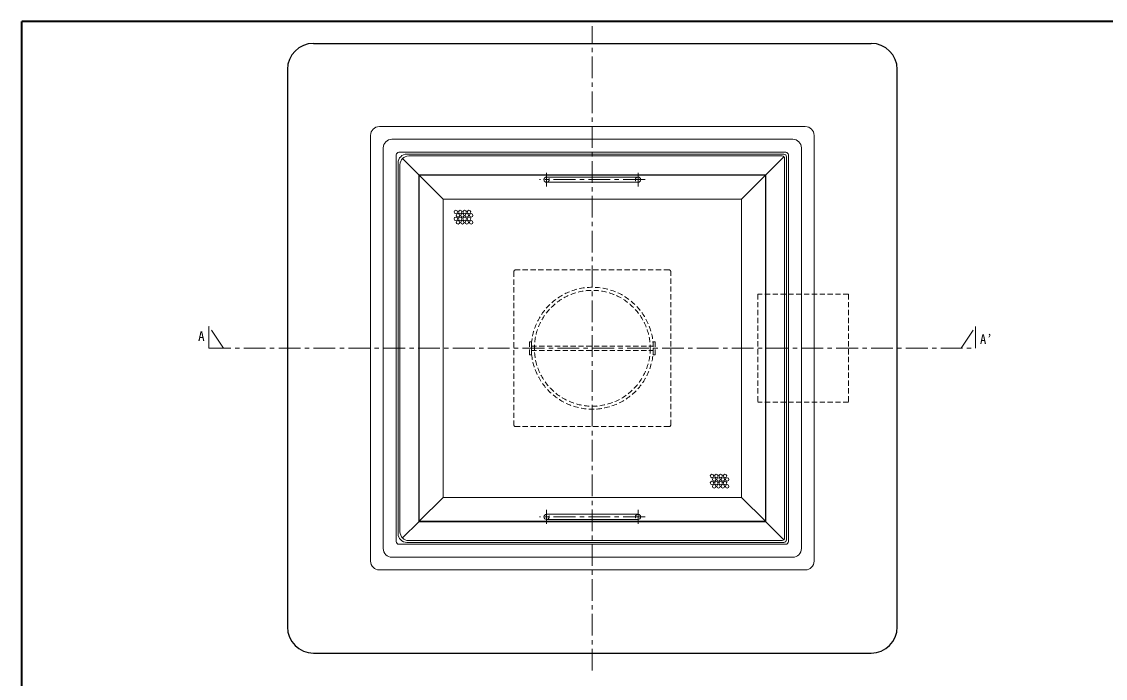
# Model space of a CAD drawing. Units: millimetres at full size, sheet at 1:5; details may follow other scales. Extents: x -1057 to 968, y -699 to 706.
# Drawn here: x -1057 to 187, y -48 to 706 of the extents above; entities that cross this region are included whole.
import ezdxf
from ezdxf.enums import TextEntityAlignment as Align

# ---------------------------------------------------------------- set-up
doc = ezdxf.new("R2010")
doc.units = ezdxf.units.MM
doc.header["$LTSCALE"] = 5
doc.linetypes.add('CHAIN1', pattern=[8, 5, -1, 1, -1])
doc.linetypes.add('DASHED1', pattern=[1.8, 1.2, -0.6])
doc.layers.add('0-0_ﾚｲﾔ1', color=7, linetype='Continuous', lineweight=18)
doc.styles.add('ＭＳ ゴシック', font='')
doc.styles.get('ＭＳ ゴシック').set_extended_font_data('MS Gothic')

msp = doc.modelspace()

# ---------------------------------------------------------------- linework, layer by layer
at = {"layer": '0-0_ﾚｲﾔ1', "color": 1, "lineweight": 40}
for p in [(-1056.961, -699.318), (968.039, 705.682)]:
    msp.add_line(p, (-1056.961, 705.682), dxfattribs=at)
at = {"layer": '0-0_ﾚｲﾔ1', "color": 4, "linetype": 'CHAIN1', "lineweight": 9}
for p, q in [((-401.961, -39.318), (-401.961, 700.682)), ((-341.461, 524.268), (-462.461, 524.268)), ((-454.461, 532.268), (-454.461, 516.268)), ((-349.461, 532.268), (-349.461, 516.268)), ((-825.294, 330.682), (-841.961, 355.682)), ((21.372, 330.682), (38.039, 355.682)), ((38.039, 355.682), (38.039, 330.682)), ((-341.461, 137.096), (-462.461, 137.096)), ((-454.461, 129.096), (-454.461, 145.096)), ((-349.461, 129.096), (-349.461, 145.096))]:
    msp.add_line(p, q, dxfattribs=at)
at = {"layer": '0-0_ﾚｲﾔ1', "color": 5, "lineweight": 25}
for p, q in [((-721.961, 680.682), (-81.961, 680.682)), ((-751.961, 650.682), (-751.961, 10.682)), ((-51.961, 10.682), (-51.961, 650.682)), ((-721.961, -19.318), (-81.961, -19.318))]:
    msp.add_line(p, q, dxfattribs=at)
at = {"layer": '0-0_ﾚｲﾔ1', "color": 4, "lineweight": 9}
for p, q in [((-646.421, 585.142), (-157.501, 585.142)), ((-656.421, 575.142), (-656.421, 86.222)), ((-147.501, 86.222), (-147.501, 575.142)), ((-626.961, 552.682), (-626.961, 108.682)), ((-623.961, 555.682), (-179.961, 555.682)), ((-176.961, 552.682), (-176.961, 108.682)), ((-202.668, 529.975), (-601.254, 529.975)), ((-601.254, 529.975), (-601.254, 131.389)), ((-573.262, 501.983), (-600.547, 529.268)), ((-203.375, 529.268), (-600.547, 529.268)), ((-600.547, 529.268), (-600.547, 132.096)), ((-349.461, 527.268), (-454.461, 527.268)), ((-230.659, 501.983), (-203.375, 529.268)), ((-203.375, 132.096), (-203.375, 529.268)), ((-202.668, 131.389), (-202.668, 529.975)), ((-349.461, 521.268), (-454.461, 521.268)), ((-573.262, 501.983), (-230.659, 501.983)), ((-573.262, 159.38), (-573.262, 501.983)), ((-230.659, 501.983), (-230.659, 159.38)), ((-573.262, 159.38), (-600.547, 132.096)), ((-573.262, 159.38), (-230.659, 159.38)), ((-230.659, 159.38), (-203.375, 132.096)), ((-349.461, 140.096), (-454.461, 140.096)), ((-202.668, 131.389), (-601.254, 131.389)), ((-203.375, 132.096), (-600.547, 132.096)), ((-349.461, 134.096), (-454.461, 134.096)), ((-623.961, 105.682), (-179.961, 105.682)), ((-646.421, 76.222), (-157.501, 76.222))]:
    msp.add_line(p, q, dxfattribs=at)
at = {"layer": '0-0_ﾚｲﾔ1', "color": 3}
for p, q in [((-641.961, 560.682), (-641.961, 100.682)), ((-631.961, 570.682), (-171.961, 570.682)), ((-161.961, 100.682), (-161.961, 560.682)), ((-631.961, 90.682), (-171.961, 90.682))]:
    msp.add_line(p, q, dxfattribs=at)
at = {"layer": '0-0_ﾚｲﾔ1'}
for p, q in [((-601.254, 529.975), (-619.789, 548.51)), ((-182.082, 553.56), (-614.84, 553.56)), ((-184.204, 551.439), (-612.718, 551.439)), ((-202.668, 529.975), (-182.082, 550.56)), ((-181.204, 548.439), (-181.204, 112.924)), ((-179.082, 550.56), (-179.082, 110.803)), ((-624.84, 543.56), (-624.84, 117.803)), ((-622.718, 541.439), (-622.718, 119.924)), ((-601.254, 131.389), (-619.789, 112.853)), ((-202.668, 131.389), (-182.082, 110.803)), ((-182.082, 107.803), (-614.84, 107.803)), ((-184.204, 109.924), (-612.718, 109.924))]:
    msp.add_line(p, q, dxfattribs=at)
at = {"layer": '0-0_ﾚｲﾔ1', "color": 4, "linetype": 'DASHED1', "lineweight": 9}
for p, q in [((-491.961, 418.682), (-491.961, 242.682)), ((-313.961, 420.682), (-489.961, 420.682)), ((-311.961, 242.682), (-311.961, 418.682)), ((-474.261, 338.182), (-471.961, 338.182)), ((-474.261, 323.182), (-474.261, 338.182)), ((-471.961, 323.182), (-471.961, 338.182)), ((-329.661, 338.182), (-331.961, 338.182)), ((-331.961, 338.182), (-331.961, 323.182)), ((-329.661, 338.182), (-329.661, 323.182)), ((-471.961, 333.182), (-331.961, 333.182)), ((-471.961, 328.182), (-331.961, 328.182)), ((-474.261, 323.182), (-471.961, 323.182)), ((-329.661, 323.182), (-331.961, 323.182)), ((-313.961, 240.682), (-489.961, 240.682))]:
    msp.add_line(p, q, dxfattribs=at)
at = {"layer": '0-0_ﾚｲﾔ1', "linetype": 'DASHED1'}
for p, q in [((-107.961, 392.682), (-211.961, 392.682)), ((-211.961, 392.682), (-211.961, 268.682)), ((-107.961, 392.682), (-107.961, 268.682)), ((-107.961, 268.682), (-211.961, 268.682))]:
    msp.add_line(p, q, dxfattribs=at)
at = {"layer": '0-0_ﾚｲﾔ1', "color": 4, "linetype": 'CHAIN1', "lineweight": 9}
msp.add_lwpolyline([(-841.961, 355.682), (-841.961, 330.682), (38.039, 330.682)], dxfattribs=at)
at = {"layer": '0-0_ﾚｲﾔ1', "color": 4, "lineweight": 9}
for centre in [(-558.575, 487.237), (-556.075, 483.237), (-553.575, 487.237), (-551.075, 483.237), (-548.575, 487.237), (-546.075, 483.237), (-543.575, 487.237), (-541.075, 483.237), (-558.575, 479.237), (-556.075, 475.237), (-553.575, 479.237), (-551.075, 475.237), (-548.575, 479.237), (-546.075, 475.237), (-543.575, 479.237), (-541.075, 475.237), (-264.684, 184.065), (-264.684, 176.065), (-262.184, 180.065), (-259.684, 184.065), (-259.684, 176.065), (-257.184, 180.065), (-254.684, 184.065), (-254.684, 176.065), (-252.184, 180.065), (-249.684, 184.065), (-249.684, 176.065), (-247.184, 180.065), (-262.184, 172.065), (-257.184, 172.065), (-252.184, 172.065), (-247.184, 172.065)]:
    msp.add_circle(centre, 2, dxfattribs=at)
at = {"layer": '0-0_ﾚｲﾔ1', "color": 4, "linetype": 'DASHED1', "lineweight": 9}
for radius in [70, 66.5]:
    msp.add_circle((-401.961, 330.682), radius, dxfattribs=at)
at = {"layer": '0-0_ﾚｲﾔ1', "color": 5, "lineweight": 25}
for centre, start, end in [((-721.961, 650.682), 90, 180), ((-81.961, 650.682), 0, 90), ((-721.961, 10.682), 180, 270), ((-81.961, 10.682), 270, 0)]:
    msp.add_arc(centre, 30, start, end, dxfattribs=at)
at = {"layer": '0-0_ﾚｲﾔ1', "color": 4, "lineweight": 9}
for centre, radius, start, end in [((-646.421, 575.142), 10, 90, 180), ((-157.501, 575.142), 10, 0, 90), ((-623.961, 552.682), 3, 90, 180), ((-179.961, 552.682), 3, 0, 90), ((-454.461, 524.268), 3, 90, 270), ((-349.461, 524.268), 3, 270, 90), ((-454.461, 137.096), 3, 90, 270), ((-349.461, 137.096), 3, 270, 90), ((-623.961, 108.682), 3, 180, 270), ((-179.961, 108.682), 3, 270, 0), ((-646.421, 86.222), 10, 180, 270), ((-157.501, 86.222), 10, 270, 0)]:
    msp.add_arc(centre, radius, start, end, dxfattribs=at)
at = {"layer": '0-0_ﾚｲﾔ1', "color": 3}
for centre, start, end in [((-631.961, 560.682), 90, 180), ((-171.961, 560.682), 0, 90), ((-631.961, 100.682), 180, 270), ((-171.961, 100.682), 270, 0)]:
    msp.add_arc(centre, 10, start, end, dxfattribs=at)
at = {"layer": '0-0_ﾚｲﾔ1'}
for centre, radius, start, end in [((-614.84, 543.56), 10, 90, 180), ((-612.718, 541.439), 10, 90, 180), ((-184.204, 548.439), 3, 0, 90), ((-182.082, 550.56), 3, 0, 90), ((-614.84, 117.803), 10, 180, 270), ((-612.718, 119.924), 10, 180, 270), ((-184.204, 112.924), 3, 270, 0), ((-182.082, 110.803), 3, 270, 0)]:
    msp.add_arc(centre, radius, start, end, dxfattribs=at)
at = {"layer": '0-0_ﾚｲﾔ1', "color": 4, "linetype": 'DASHED1', "lineweight": 9}
for centre, radius, start, end in [((-454.461, 524.268), 3, 270, 90), ((-349.461, 524.268), 3, 90, 270), ((-489.961, 418.682), 2, 90, 180), ((-313.961, 418.682), 2, 0, 90), ((-489.961, 242.682), 2, 180, 270), ((-313.961, 242.682), 2, 270, 0), ((-454.461, 137.096), 3, 270, 90), ((-349.461, 137.096), 3, 90, 270)]:
    msp.add_arc(centre, radius, start, end, dxfattribs=at)

# ---------------------------------------------------------------- texts
at = {"layer": '0-0_ﾚｲﾔ1', "style": 'ＭＳ ゴシック'}
msp.add_text('A', height=11, dxfattribs=at).set_placement((-854.461, 335.682), align=Align.BOTTOM_LEFT)
at = {"layer": '0-0_ﾚｲﾔ1', "insert": (43.039, 335.682), "char_height": 11, "attachment_point": 7, "style": 'ＭＳ ゴシック'}
msp.add_mtext('\\T1.24;\\W0.95;A’', dxfattribs=at)

doc.saveas('drawing.dxf')
